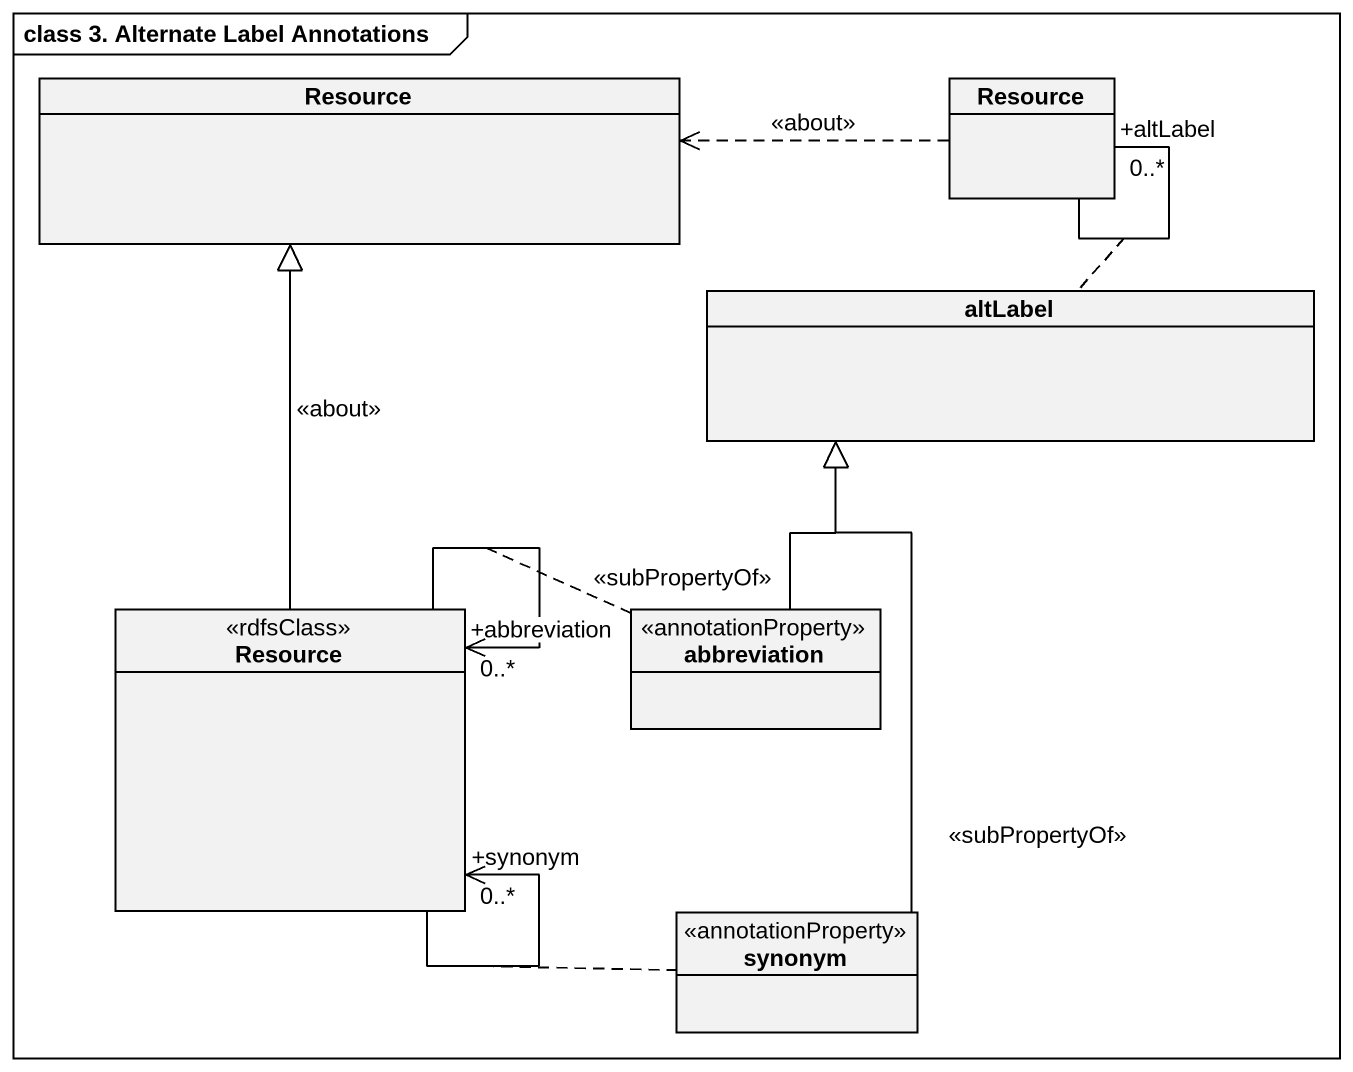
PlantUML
@startuml
mainframe class 3. Alternate Label Annotations
hide circle
hide empty members
class Resource
class "Resource" as Resource_2
class altLabel
class "Resource" as Resource_3 <<rdfsClass>>
class abbreviation <<annotationProperty>>
class synonym <<annotationProperty>>
Resource_2 .left.> Resource : <<about>>
Resource_2 -- "+altLabel\n0..*" Resource_2
(Resource_2, Resource_2) .. altLabel
Resource_3 -up-|> Resource : <<about>>
Resource_3 --> "+abbreviation\n0..*" Resource_3
(Resource_3, Resource_3) .. abbreviation
Resource_3 --> "+synonym\n0..*" Resource_3
(Resource_3, Resource_3) .. synonym
abbreviation -up-|> altLabel : <<subPropertyOf>>
synonym -up-|> altLabel : <<subPropertyOf>>
@enduml
